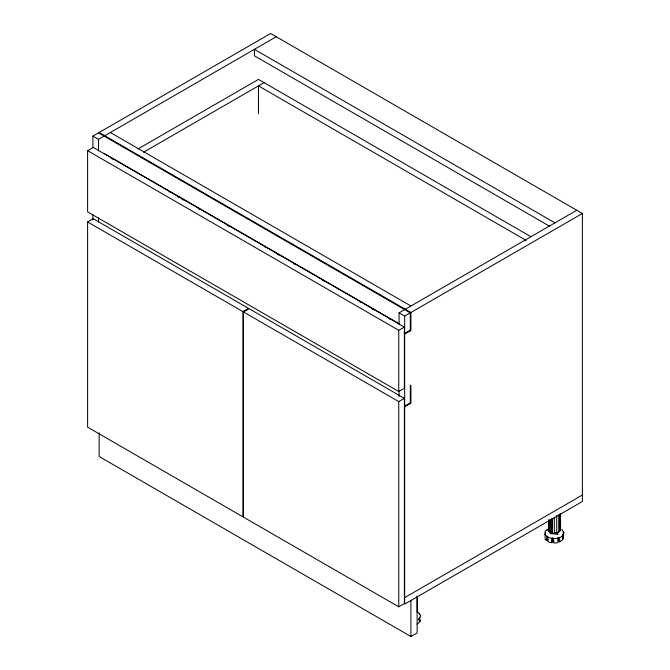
<?xml version="1.0" encoding="UTF-8"?>
<svg xmlns="http://www.w3.org/2000/svg" width="670" height="670" viewBox="0 0 670 670"><rect width="100%" height="100%" fill="white"/><g stroke="black" fill="none" stroke-linecap="round" stroke-linejoin="round"><path stroke-width="1" d="M417.159 612.38L417.159 596.099M548.253 539.827L546.77 540.548L546.77 536.41L547.842 537.147L547.842 541.285L549.459 542.39L551.929 542.641L552.432 537.884M556.041 532.482L557.934 534.225L550.313 533.647L550.313 531.921M551.946 518.664L551.946 532.901L554.333 533.178L554.333 517.918M554.333 533.178L558.738 532.122L558.738 514.836M558.738 532.122L560.572 529.576L560.572 513.304M418.415 619.44L420.693 615.814L418.39 612.187M420.693 620.294L419.839 621.651L419.839 617.522L419.269 618.427L419.269 622.556L417.117 624.088M548.562 519.769L548.562 530.958L549.919 532.122L550.145 519.719M551.946 532.901L552.172 518.463M548.571 528.731L545.137 531.101L545.145 534.962L549.459 537.918L556.041 538.58L561.829 536.645L564.106 533.01L561.812 529.392M546.754 530.33L547.817 529.593M550.313 533.647L552.516 532.332M92.912 147.609L92.912 136.102L270.621 33.5L582.389 213.495L582.389 501.503L404.68 604.097L404.68 316.098L582.389 213.495M92.912 136.102L98.523 139.343L276.233 36.741M87.611 150.683L93.222 147.442L404.37 327.077L404.37 388.282L398.759 391.514L87.611 211.879L87.611 150.683L398.759 330.318L404.37 327.077M137.919 148.991L258.461 79.403L530.824 236.644M143.531 152.232L264.072 82.636M87.611 221.963L93.222 218.722L248.486 308.359L242.875 311.6L87.611 221.963L87.611 427.159L242.875 516.805L242.875 311.6M243.495 311.96L249.106 308.719L404.37 398.357L404.37 603.561L398.759 606.802L243.495 517.156L243.495 311.96L398.759 401.598L404.37 398.357M399.069 324.372L399.069 312.856L576.778 210.263M410.291 330.168L404.68 333.409L404.161 333.107M404.68 334.096L410.919 330.494L410.919 312.496L99.143 132.501M404.68 406.129L410.291 402.888M404.68 406.816L410.919 403.214L410.919 385.216L410.291 385.577L410.291 403.575M404.68 597.623L582.389 495.021M99.143 432.845L99.143 456.505L410.919 636.5L417.15 632.899L417.15 596.903M558.194 537.29L558.194 540.397L559.651 541.846L562.683 539.76L562.683 535.623L563.252 534.719L563.252 538.856L563.244 531.997M548.094 529.576L548.562 530.958M552.432 540.983L554.073 541.151M550.145 531.921L552.172 532.709M554.953 222.859L254.407 49.337L254.407 55.819L549.526 226.2M526.118 240.404L258.461 85.877L258.461 113.649M110.366 132.501L410.919 306.014M98.523 132.861L410.291 312.856L410.291 330.854M399.069 312.856L404.68 316.098M103.959 153.304L399.421 323.886M111.212 158.187L113.021 159.234M169.217 191.67L171.026 192.717M177.374 196.385L179.183 197.432M181.905 198.998L183.714 200.045M198.22 208.42L200.029 209.467M227.222 225.162L229.936 226.728M264.374 246.61L266.191 247.657M277.062 253.938L278.879 254.985M293.376 263.36L295.194 264.407M322.379 280.102L325.101 281.676M359.539 301.559L361.348 302.606M372.227 308.878L374.044 309.925M388.541 318.3L390.35 319.347M546.77 540.548L545.145 539.442L545.145 532.893M556.376 533.052L557.934 534.225M419.253 613.896L419.83 614.792M560.095 513.664L560.095 530.958M559.752 514.543L559.752 530.824M559.651 541.846L559.651 537.717L558.051 538.253L558.051 542.382L556.041 543.06L553.571 542.809L553.571 538.672L551.929 538.504L551.929 542.641M556.72 515.615L556.72 532.901M549.919 519.92L549.919 532.122M548.973 520.741L548.973 530.908M548.495 521.394L548.495 529.534M410.919 600.496L410.919 636.5M399.069 391.347L399.069 396.581M398.759 330.318L398.759 391.514M398.759 401.598L398.759 606.802M98.523 139.343L98.523 150.851M98.523 217.834L98.523 222.013M92.912 214.593L92.912 219.827"/></g></svg>
